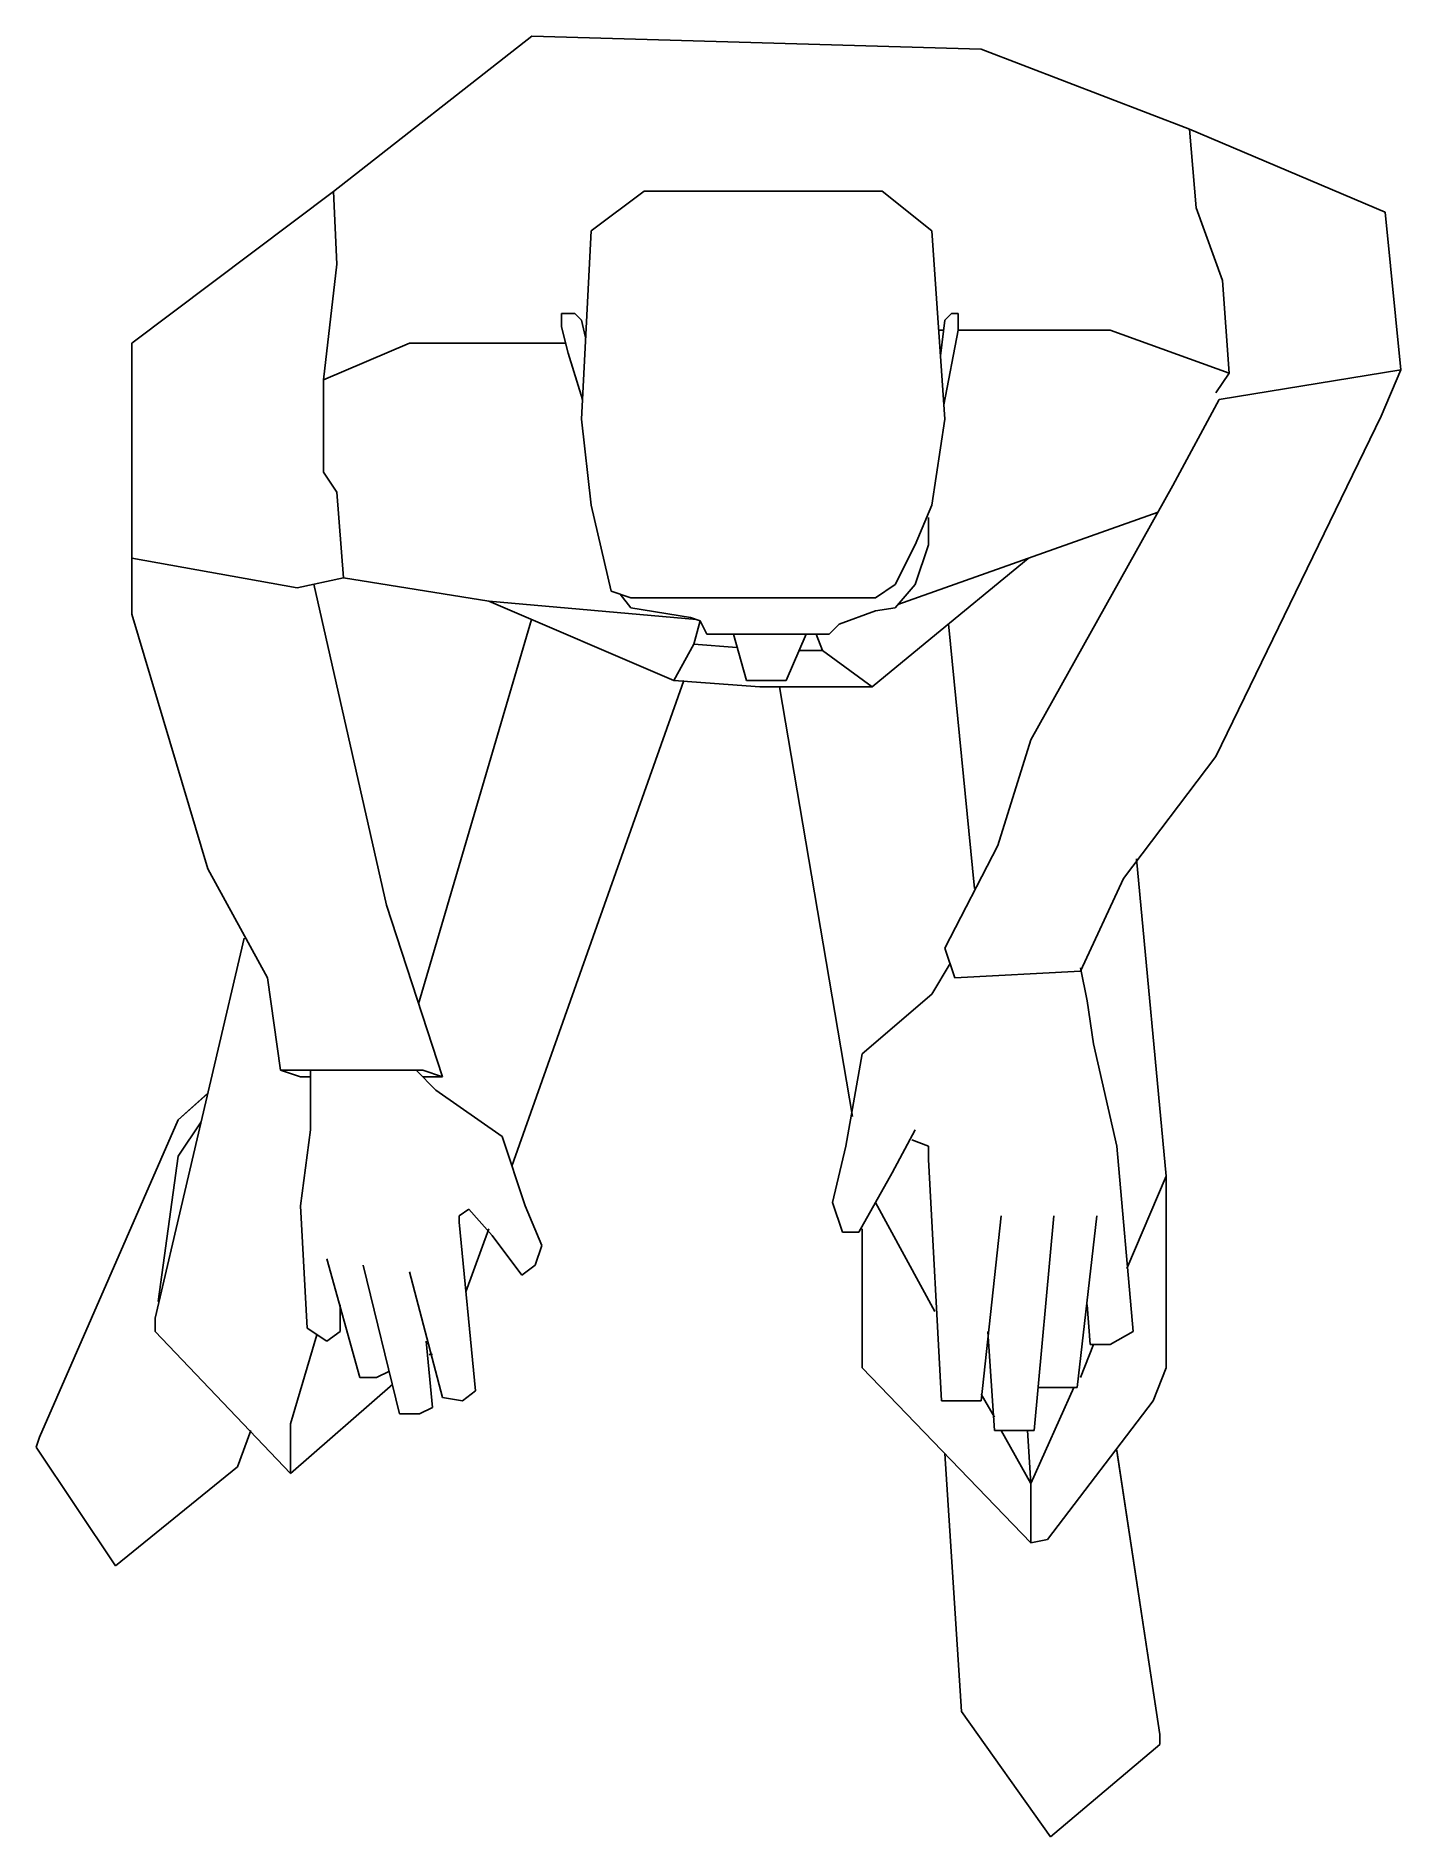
# Model space of a CAD drawing. Extents: x 7.674 to 8.293, y 4.879 to 5.697.
import ezdxf

# ---------------------------------------------------------------- set-up
doc = ezdxf.new("R2010")
doc.units = 0
doc.header["$MEASUREMENT"] = 0
doc.layers.get('0').update_dxf_attribs({"linetype": 'CONTINUOUS'})

msp = doc.modelspace()

# ---------------------------------------------------------------- linework, layer by layer
at = {"color": 7}
for p, q in [((7.80862, 5.6261), (7.89854, 5.69669)), ((7.89854, 5.69669), (8.10254, 5.69069)), ((8.10254, 5.69069), (8.19709, 5.65437)), ((8.28588, 5.61672), (8.19709, 5.65437)), ((8.19709, 5.65437), (8.20004, 5.61869)), ((7.71704, 5.55719), (7.80862, 5.6261)), ((7.80862, 5.6261), (7.81004, 5.59319)), ((7.92554, 5.60819), (7.94954, 5.62619)), ((7.94954, 5.62619), (8.05754, 5.62619)), ((8.05754, 5.62619), (8.08004, 5.60819)), ((8.20004, 5.61869), (8.21204, 5.58569)), ((8.28588, 5.61672), (8.29304, 5.54519)), ((7.92104, 5.52269), (7.92554, 5.60819)), ((8.08004, 5.60819), (8.08604, 5.52269)), ((7.81004, 5.59319), (7.80404, 5.54069)), ((8.21204, 5.58569), (8.21504, 5.54369)), ((7.91204, 5.57069), (7.91804, 5.57069)), ((7.91204, 5.56469), (7.91204, 5.57069)), ((7.91804, 5.57069), (7.92104, 5.56769)), ((7.92104, 5.56769), (7.92299, 5.55986)), ((8.08401, 5.55151), (8.08604, 5.56769)), ((8.08604, 5.56769), (8.08904, 5.57069)), ((8.08904, 5.57069), (8.09204, 5.57069)), ((8.09204, 5.57069), (8.09204, 5.56469)), ((7.91504, 5.55269), (7.91204, 5.56469)), ((8.08547, 5.56319), (8.08304, 5.56319)), ((8.09204, 5.56319), (8.08557, 5.52926)), ((8.09204, 5.56469), (8.09204, 5.56319)), ((8.09204, 5.56319), (8.16104, 5.56319)), ((8.09204, 5.56319), (8.09204, 5.56319)), ((8.16104, 5.56319), (8.21504, 5.54369)), ((7.71704, 5.45969), (7.71704, 5.55719)), ((7.71704, 5.45969), (7.71704, 5.55719)), ((7.80404, 5.54069), (7.84304, 5.55719)), ((7.84304, 5.55719), (7.91354, 5.55719)), ((7.92151, 5.53165), (7.91504, 5.55269)), ((8.21504, 5.54369), (8.20904, 5.53469)), ((8.21054, 5.53169), (8.29304, 5.54519)), ((8.29304, 5.54519), (8.28404, 5.52419)), ((7.80404, 5.54069), (7.80404, 5.49869)), ((7.92104, 5.53169), (7.92104, 5.53169)), ((8.21054, 5.53169), (8.18954, 5.49269)), ((8.21054, 5.53169), (8.21054, 5.53169)), ((7.92554, 5.48369), (7.92104, 5.52269)), ((8.08604, 5.52269), (8.08004, 5.48369)), ((8.28404, 5.52419), (8.20904, 5.36969)), ((7.80404, 5.49869), (7.81004, 5.48969)), ((7.81004, 5.48969), (7.81304, 5.45069)), ((8.12504, 5.37719), (8.18954, 5.49269)), ((7.93454, 5.44469), (7.92554, 5.48369)), ((8.18278, 5.4806), (8.06473, 5.43858)), ((8.07254, 5.46569), (8.08004, 5.48369)), ((8.07854, 5.47811), (8.07854, 5.46569)), ((8.07254, 5.46569), (8.06354, 5.44769)), ((8.07854, 5.46569), (8.07254, 5.44769)), ((7.71704, 5.45969), (7.79204, 5.44619)), ((7.71704, 5.43419), (7.71704, 5.45969)), ((7.71704, 5.43419), (7.71704, 5.45969)), ((8.12376, 5.45959), (8.07713, 5.42115)), ((7.81304, 5.45069), (7.79204, 5.44619)), ((7.79965, 5.44782), (7.83254, 5.30219)), ((7.87904, 5.44019), (7.81304, 5.45069)), ((7.94354, 5.44169), (7.93454, 5.44469)), ((8.06354, 5.44769), (8.05454, 5.44169)), ((8.07254, 5.44769), (8.06354, 5.43719)), ((7.87904, 5.44019), (7.97328, 5.43177)), ((7.96304, 5.40419), (7.87904, 5.44019)), ((7.94354, 5.43719), (7.93863, 5.44332)), ((7.97504, 5.44169), (7.94354, 5.44169)), ((7.97054, 5.43269), (7.94354, 5.43719)), ((8.02754, 5.44169), (7.96454, 5.44169)), ((8.05454, 5.44169), (8.02754, 5.44169)), ((8.06354, 5.43719), (8.05454, 5.43569)), ((7.75154, 5.31869), (7.71704, 5.43419)), ((7.89847, 5.43186), (7.84717, 5.25743)), ((7.97504, 5.43119), (7.97054, 5.43269)), ((7.97204, 5.42069), (7.97504, 5.43119)), ((7.97504, 5.43119), (7.97804, 5.42519)), ((8.03804, 5.42969), (8.03354, 5.42519)), ((8.05454, 5.43569), (8.03804, 5.42969)), ((8.08765, 5.42983), (8.09954, 5.30969)), ((7.96304, 5.40419), (7.97204, 5.42069)), ((7.97204, 5.42069), (7.99154, 5.41919)), ((8.02754, 5.42519), (7.97804, 5.42519)), ((7.99604, 5.40419), (7.99004, 5.42519)), ((8.02304, 5.42519), (8.01404, 5.40419)), ((8.03354, 5.42519), (8.02754, 5.42519)), ((8.02754, 5.42519), (8.03054, 5.41769)), ((8.07713, 5.42115), (8.05304, 5.40119)), ((8.03054, 5.41769), (8.02004, 5.41769)), ((8.03054, 5.41769), (8.05304, 5.40119)), ((7.96754, 5.40419), (7.88954, 5.18369)), ((8.00204, 5.40119), (7.96304, 5.40419)), ((8.01404, 5.40419), (7.99604, 5.40419)), ((8.05304, 5.40119), (8.00204, 5.40119)), ((8.04404, 5.20619), (8.01104, 5.40119)), ((8.12504, 5.37719), (8.11004, 5.32919)), ((8.20904, 5.36969), (8.16704, 5.31419)), ((8.08604, 5.28269), (8.11004, 5.32919)), ((8.17304, 5.32319), (8.18654, 5.17919)), ((7.77854, 5.26919), (7.75154, 5.31869)), ((8.16704, 5.31419), (8.14754, 5.27219)), ((7.83254, 5.30219), (7.85804, 5.22419)), ((7.72754, 5.11469), (7.76804, 5.28719)), ((8.09054, 5.26919), (8.08604, 5.28269)), ((8.08004, 5.26169), (8.08839, 5.27561)), ((8.14754, 5.27369), (8.15054, 5.25869)), ((7.78454, 5.22719), (7.77854, 5.26919)), ((8.14754, 5.27219), (8.09054, 5.26919)), ((8.04854, 5.23469), (8.08004, 5.26169)), ((8.15054, 5.25869), (8.15354, 5.23919)), ((8.04104, 5.19269), (8.04854, 5.23469)), ((8.15354, 5.23919), (8.16404, 5.19269)), ((7.79354, 5.22419), (7.78454, 5.22719)), ((7.84904, 5.22719), (7.78454, 5.22719)), ((7.79804, 5.22419), (7.79354, 5.22419)), ((7.79804, 5.21519), (7.79804, 5.22719)), ((7.84604, 5.22719), (7.85504, 5.21819)), ((7.85804, 5.22419), (7.84904, 5.22719)), ((7.85804, 5.22419), (7.84904, 5.22419)), ((7.73804, 5.20469), (7.75151, 5.21682)), ((7.73804, 5.20469), (7.75154, 5.21669)), ((7.73804, 5.20469), (7.75154, 5.21669)), ((7.85504, 5.21819), (7.88504, 5.19719)), ((7.79804, 5.20019), (7.79804, 5.21519)), ((7.67504, 5.06069), (7.73804, 5.20469)), ((7.73804, 5.18819), (7.74847, 5.20383)), ((7.79354, 5.16569), (7.79804, 5.20019)), ((8.07254, 5.20019), (8.06204, 5.18069)), ((7.88504, 5.19719), (7.89554, 5.16569)), ((8.03504, 5.16719), (8.04104, 5.19269)), ((8.07854, 5.19269), (8.07104, 5.19569)), ((8.07854, 5.18669), (8.07854, 5.19269)), ((8.16404, 5.19269), (8.17154, 5.10869)), ((7.72904, 5.12219), (7.73804, 5.18819)), ((8.08454, 5.07719), (8.07854, 5.18669)), ((8.06204, 5.18069), (8.04704, 5.15369)), ((8.18654, 5.17919), (8.16854, 5.13719)), ((8.18654, 5.17919), (8.18654, 5.09219)), ((8.03954, 5.15369), (8.03504, 5.16719)), ((8.08154, 5.11769), (8.05454, 5.16719)), ((7.79654, 5.11019), (7.79354, 5.16569)), ((7.87004, 5.16419), (7.86554, 5.16119)), ((7.86554, 5.16119), (7.86554, 5.15819)), ((7.88054, 5.15219), (7.87004, 5.16419)), ((7.89554, 5.16569), (7.90304, 5.14769)), ((8.11154, 5.16119), (8.10254, 5.07719)), ((8.13554, 5.16119), (8.12654, 5.06369)), ((8.15504, 5.16119), (8.14604, 5.08319)), ((7.86554, 5.15819), (7.87304, 5.08169)), ((7.87904, 5.15519), (7.86854, 5.12669)), ((7.89404, 5.13419), (7.88054, 5.15219)), ((8.04704, 5.15369), (8.03954, 5.15369)), ((8.04854, 5.09219), (8.04854, 5.15519)), ((7.90304, 5.14769), (7.90004, 5.13869)), ((7.82054, 5.08769), (7.80554, 5.14169)), ((7.83854, 5.07119), (7.82204, 5.13869)), ((7.85804, 5.07869), (7.84304, 5.13569)), ((7.90004, 5.13869), (7.89404, 5.13419)), ((7.81154, 5.12069), (7.81154, 5.10869)), ((8.15204, 5.10269), (8.15054, 5.12069)), ((7.72754, 5.10869), (7.72754, 5.11469)), ((7.80554, 5.10419), (7.79654, 5.11019)), ((7.78904, 5.04419), (7.72754, 5.10869)), ((7.80104, 5.10719), (7.78904, 5.06669)), ((7.81154, 5.10869), (7.80554, 5.10419)), ((7.85054, 5.10419), (7.85354, 5.07419)), ((8.10854, 5.06369), (8.10554, 5.10869)), ((8.15354, 5.10269), (8.14754, 5.08769)), ((8.16104, 5.10269), (8.15204, 5.10269)), ((8.17154, 5.10869), (8.16104, 5.10269)), ((7.85354, 5.09819), (7.85204, 5.09819)), ((7.82804, 5.08769), (7.82054, 5.08769)), ((7.83404, 5.09069), (7.82804, 5.08769)), ((8.12504, 5.01269), (8.04854, 5.09219)), ((8.18654, 5.09219), (8.18054, 5.07719)), ((7.83554, 5.08469), (7.78904, 5.04419)), ((7.86704, 5.07719), (7.85804, 5.07869)), ((7.87304, 5.08169), (7.86704, 5.07719)), ((8.09204, 5.07719), (8.08454, 5.07719)), ((8.09204, 5.07719), (8.08454, 5.07719)), ((8.10254, 5.07719), (8.09204, 5.07719)), ((8.10254, 5.07719), (8.09204, 5.07719)), ((8.10854, 5.06969), (8.10254, 5.08019)), ((8.14454, 5.08319), (8.12504, 5.03969)), ((8.13704, 5.08319), (8.12804, 5.08319)), ((8.13704, 5.08319), (8.12804, 5.08319)), ((8.18054, 5.07719), (8.13254, 5.01419)), ((8.14604, 5.08319), (8.13704, 5.08319)), ((8.14604, 5.08319), (8.13704, 5.08319)), ((7.84754, 5.07119), (7.83854, 5.07119)), ((7.85354, 5.07419), (7.84754, 5.07119)), ((7.67354, 5.05619), (7.67504, 5.06069)), ((7.77104, 5.06369), (7.76504, 5.04719)), ((7.77104, 5.06369), (7.76504, 5.04719)), ((7.77104, 5.06369), (7.76504, 5.04719)), ((7.78904, 5.06669), (7.78904, 5.04419)), ((8.11754, 5.06369), (8.10854, 5.06369)), ((8.11754, 5.06369), (8.10854, 5.06369)), ((8.12504, 5.03969), (8.11154, 5.06369)), ((8.12654, 5.06369), (8.11754, 5.06369)), ((8.12654, 5.06369), (8.11754, 5.06369)), ((8.12354, 5.06369), (8.12504, 5.03969)), ((7.70954, 5.00219), (7.67354, 5.05619)), ((8.09354, 4.93619), (8.08604, 5.05319)), ((8.09354, 4.93619), (8.08604, 5.05319)), ((8.09354, 4.93619), (8.08604, 5.05319)), ((8.16393, 5.05539), (8.18354, 4.92569)), ((8.16404, 5.05469), (8.18354, 4.92569)), ((7.76504, 5.04719), (7.70954, 5.00219)), ((8.12504, 5.03969), (8.12504, 5.01269)), ((8.13254, 5.01419), (8.12504, 5.01269)), ((8.13404, 4.87919), (8.09354, 4.93619)), ((8.18354, 4.92569), (8.18354, 4.92119)), ((8.18354, 4.92119), (8.13404, 4.87919))]:
    msp.add_line(p, q, dxfattribs=at)

doc.saveas('drawing.dxf')
